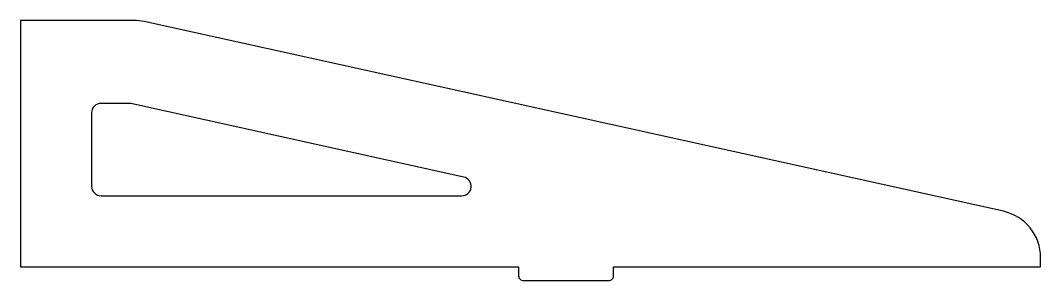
# Model space of a CAD drawing. Extents: x 0 to 215, y -3 to 52.
import ezdxf

# ---------------------------------------------------------------- set-up
doc = ezdxf.new("R2010")
doc.units = 0

msp = doc.modelspace()

# ---------------------------------------------------------------- linework, layer by layer
at = {"layer": '1'}
for points in [[(215, 1.97, 0.351837), (207.16, 11.73), (26.07, 51.76, 0.054442), (23.91, 52), (0, 52), (0, 0), (105, 0), (105, -1.9, 0.414214), (106, -2.9), (124, -2.9, 0.414214), (125, -1.9), (125, 0), (215, 0)], [(93.42, 18.95), (23.3, 34.45, 0.054442), (22.87, 34.5), (17, 34.5, 0.414214), (15, 32.5), (15, 17, 0.414214), (17, 15), (92.99, 15, 0.896737)]]:
    msp.add_lwpolyline(points, format="xyb", close=True, dxfattribs=at)

doc.saveas('drawing.dxf')
